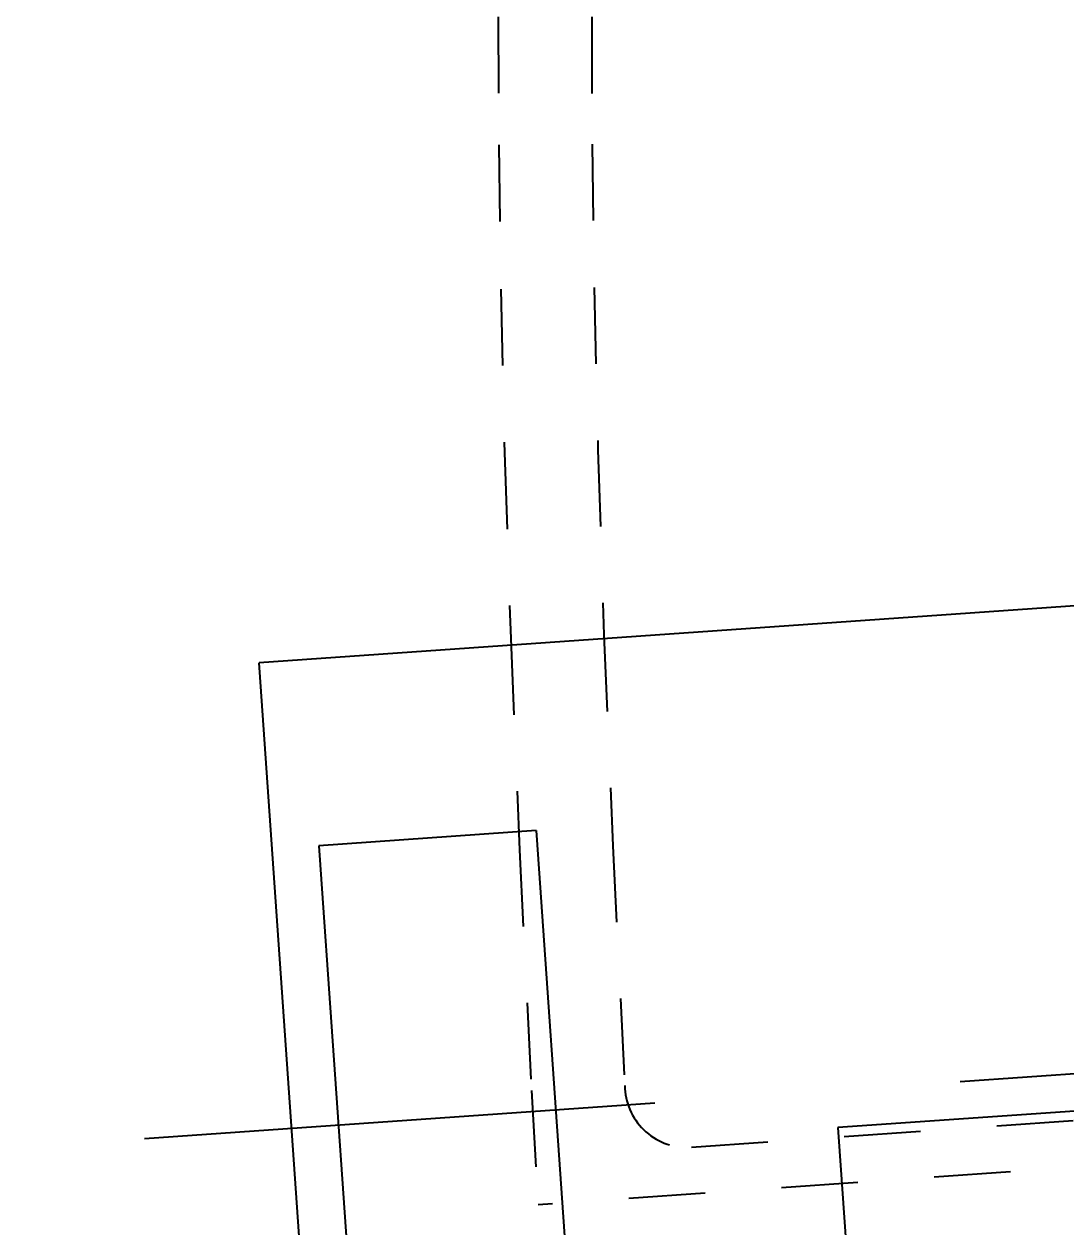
# Model space of a CAD drawing. Header units: millimetres. Extents: x -4 to 3776, y -4 to 4079.
# Drawn here: x 450.592 to 451.954, y 395.27 to 396.844 of the extents above; entities that cross this region are included whole.
import ezdxf
from ezdxf import colors
from ezdxf.entities.mleader import LeaderData, LeaderLine
from ezdxf.math import Vec2, Vec3

# ---------------------------------------------------------------- set-up
doc = ezdxf.new("R2010")
doc.units = ezdxf.units.MM
doc.linetypes.add('CEN1', pattern=[2, 1, -0.4, 0.2, -0.4])
doc.linetypes.add('PHANTOM', pattern=[2.5, 1.25, -0.25, 0.25, -0.25, 0.25, -0.25])
for name, color, linetype in [('03-input', 3, 'Continuous'), ('05-center', 6, 'CEN1'), ('BK_kedu', 255, 'Continuous')]:
    doc.layers.add(name, color=color, linetype=linetype)
doc.styles.get("Standard").update_dxf_attribs({"font": 'arial.ttf'})

# ---------------------------------------------------------------- blocks, each defined once
blk = doc.blocks.new('A$C2694431E')
at = {"layer": '03-input', "color": 0, "linetype": 'PHANTOM'}
for p, q in [((91.47, 1680.12), (88.77, 1639.3)), ((88.77, 1639.3), (86.18, 1593.32)), ((86.18, 1593.32), (83.76, 1541.13)), ((83.76, 1541.13), (81.56, 1481.68)), ((81.56, 1481.68), (79.66, 1413.92)), ((79.66, 1413.92), (78.12, 1336.81)), ((78.12, 1336.81), (78.1, 1335.74)), ((98.1, 1315.49), (361.36, 1315.49)), ((396.36, 1300.49), (47.65, 1300.49))]:
    blk.add_line(p, q, dxfattribs=at)
blk.add_lwpolyline([(61.55, 1682.24), (58.83, 1641.14), (56.22, 1594.86), (53.78, 1542.38), (51.58, 1482.65), (49.67, 1414.64), (48.12, 1337.3), (47, 1249.59), (46.36, 1150.49)], dxfattribs=at)
blk.add_arc((98.1, 1335.49), 20, 179.2651, 270, dxfattribs=at)
blk = doc.blocks.new('jiushengting-jiaban')
at = {"layer": '03-input', "color": 0, "linetype": 'Continuous'}
for p, q in [((4928.3671, 3400.7433), (4926.1345, 3400.5872)), ((4926.2765, 3398.5576), (4926.1345, 3400.5872)), ((4926.4966, 3400.3677), (4926.2125, 3400.3479)), ((4926.4966, 3400.3677), (4926.931, 3394.1572)), ((4926.2125, 3400.3479), (4926.6468, 3394.1373)), ((4927.7027, 3400.036), (4926.8909, 3399.9793)), ((4926.8909, 3399.9793), (4926.9485, 3399.1552))]:
    blk.add_line(p, q, dxfattribs=at)
at = {"layer": '05-center'}
blk.add_line((4928.647, 3400.151), (4925.9848, 3399.9648), dxfattribs=at)
at = {"layer": '03-input', "color": 3, "linetype": 'Continuous', "xscale": 0.004069116755912711, "yscale": 0.004069116755912711, "zscale": 0.004069116755912711, "rotation": 4.000544981170568}
blk.add_blockref('A$C2694431E', (4926.6749, 3394.586), dxfattribs=at)

msp = doc.modelspace()

# ---------------------------------------------------------------- block references
at = {"color": 4, "lineweight": 25}
msp.add_blockref('jiushengting-jiaban', (-4475.2352, -3004.579), dxfattribs=at)

# ---------------------------------------------------------------- leaders
at = {"layer": 'BK_kedu'}
ml = msp.add_multileader_mtext('Standard', dxfattribs=at)
ml.set_content('', color=256)
ml.set_leader_properties()
ml.build(insert=Vec2(0, 0))
ml.multileader.update_dxf_attribs({"text_right_attachment_type": 6, "dogleg_length": 0.36, "arrow_head_size": 0.18})
ctx = ml.context
ctx.base_point, ctx.char_height, ctx.arrow_head_size, ctx.landing_gap_size, ctx.plane_origin = Vec3(3775.9986, 4079.3284), 0.18, 0.18, 0.09, Vec3(3774.6386, 4079.3284)
ctx.right_attachment = 6
notes = []
notes.append((ctx, [(0, (0, 0, 0), (0, 0), (1, 0), 1, [])]))
ctx.mtext.insert, ctx.mtext.flow_direction = Vec3(3776.0886, 4079.4184), 5
for ctx, leaders in notes:
    for number, flags, end, landing, length, lines in leaders:
        leader = LeaderData()
        leader.index, (leader.has_last_leader_line, leader.has_dogleg_vector, leader.attachment_direction) = number, flags
        leader.last_leader_point, leader.dogleg_vector, leader.dogleg_length = Vec3(end), Vec3(landing), length
        for number, points, colour, breaks in lines:
            line = LeaderLine()
            line.index, line.vertices, line.color, line.breaks = number, Vec3.list(points), colors.encode_raw_color(colour), breaks
            leader.lines.append(line)
        ctx.leaders.append(leader)

doc.saveas('drawing.dxf')
